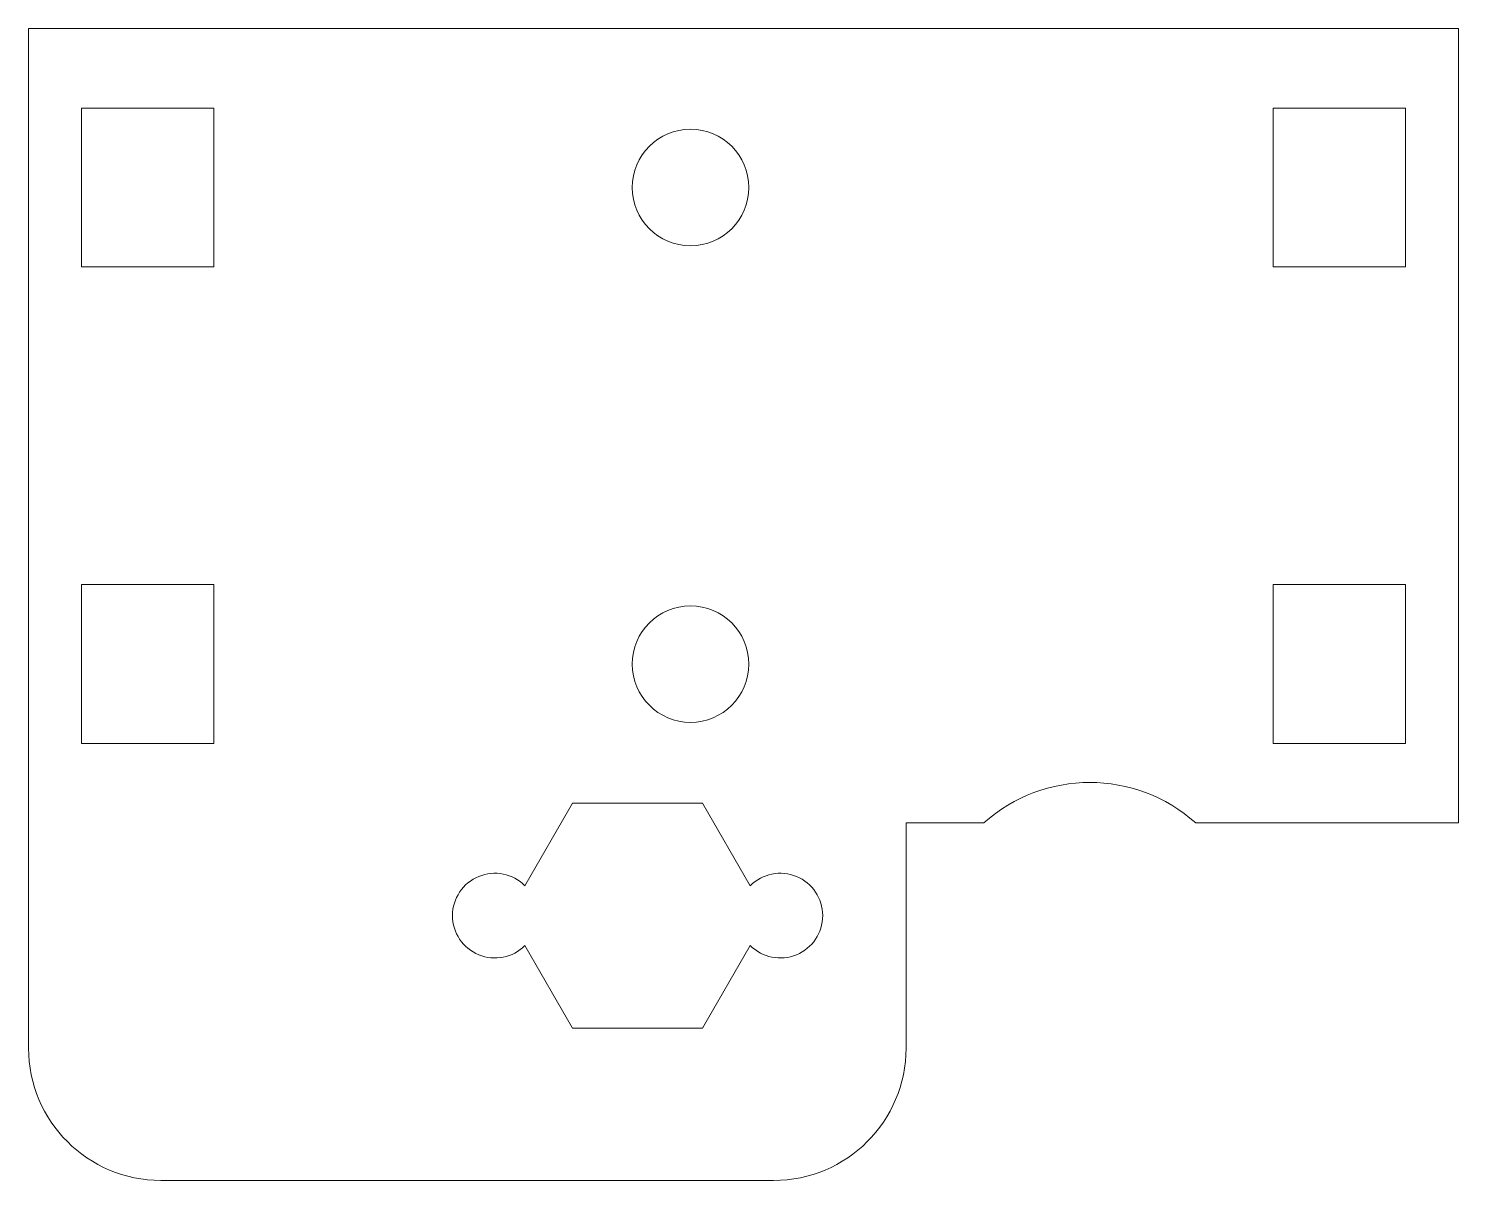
# Model space of a CAD drawing. Header units: millimetres. Extents: x -2 to 52, y -23 to 20.5.
import ezdxf

# ---------------------------------------------------------------- set-up
doc = ezdxf.new("R2010")
doc.units = ezdxf.units.MM

msp = doc.modelspace()

# ---------------------------------------------------------------- linework, layer by layer
at = {"color": 7, "linetype": 'Continuous', "lineweight": 15}
for p, q in [((52, 20.541), (-2, 20.541)), ((-2, 20.541), (-2, -17.959)), ((52, -9.459), (52, 20.541)), ((5, 17.541), (0, 17.541)), ((0, 17.541), (0, 11.541)), ((5, 11.541), (5, 17.541)), ((50, 17.541), (45, 17.541)), ((45, 17.541), (45, 11.541)), ((50, 11.541), (50, 17.541)), ((0, 11.541), (5, 11.541)), ((45, 11.541), (50, 11.541)), ((5, -0.459), (0, -0.459)), ((0, -0.459), (0, -6.459)), ((5, -6.459), (5, -0.459)), ((50, -0.459), (45, -0.459)), ((45, -0.459), (45, -6.459)), ((50, -6.459), (50, -0.459)), ((0, -6.459), (5, -6.459)), ((45, -6.459), (50, -6.459)), ((18.546, -8.709), (16.744, -11.831)), ((23.454, -8.709), (18.546, -8.709)), ((25.256, -11.831), (23.454, -8.709)), ((31.139, -9.459), (31.139, -17.959)), ((31.139, -9.459), (34.079, -9.459)), ((42.079, -9.459), (52, -9.459)), ((16.744, -14.087), (18.546, -17.209)), ((23.454, -17.209), (25.256, -14.087)), ((18.546, -17.209), (23.454, -17.209)), ((3, -22.959), (26.139, -22.959))]:
    msp.add_line(p, q, dxfattribs=at)
for centre in [(23, 14.541), (23, -3.459)]:
    msp.add_circle(centre, 2.2, dxfattribs=at)
for centre, radius, start, end in [((38.079, -13.931), 6, 48.1897, 131.8103), ((15.609, -12.959), 1.6, 44.8293, 315.1707), ((26.391, -12.959), 1.6, 224.8293, 135.1707), ((3, -17.959), 5, 180, 270), ((26.139, -17.959), 5, 270, 0)]:
    msp.add_arc(centre, radius, start, end, dxfattribs=at)

doc.saveas('drawing.dxf')
